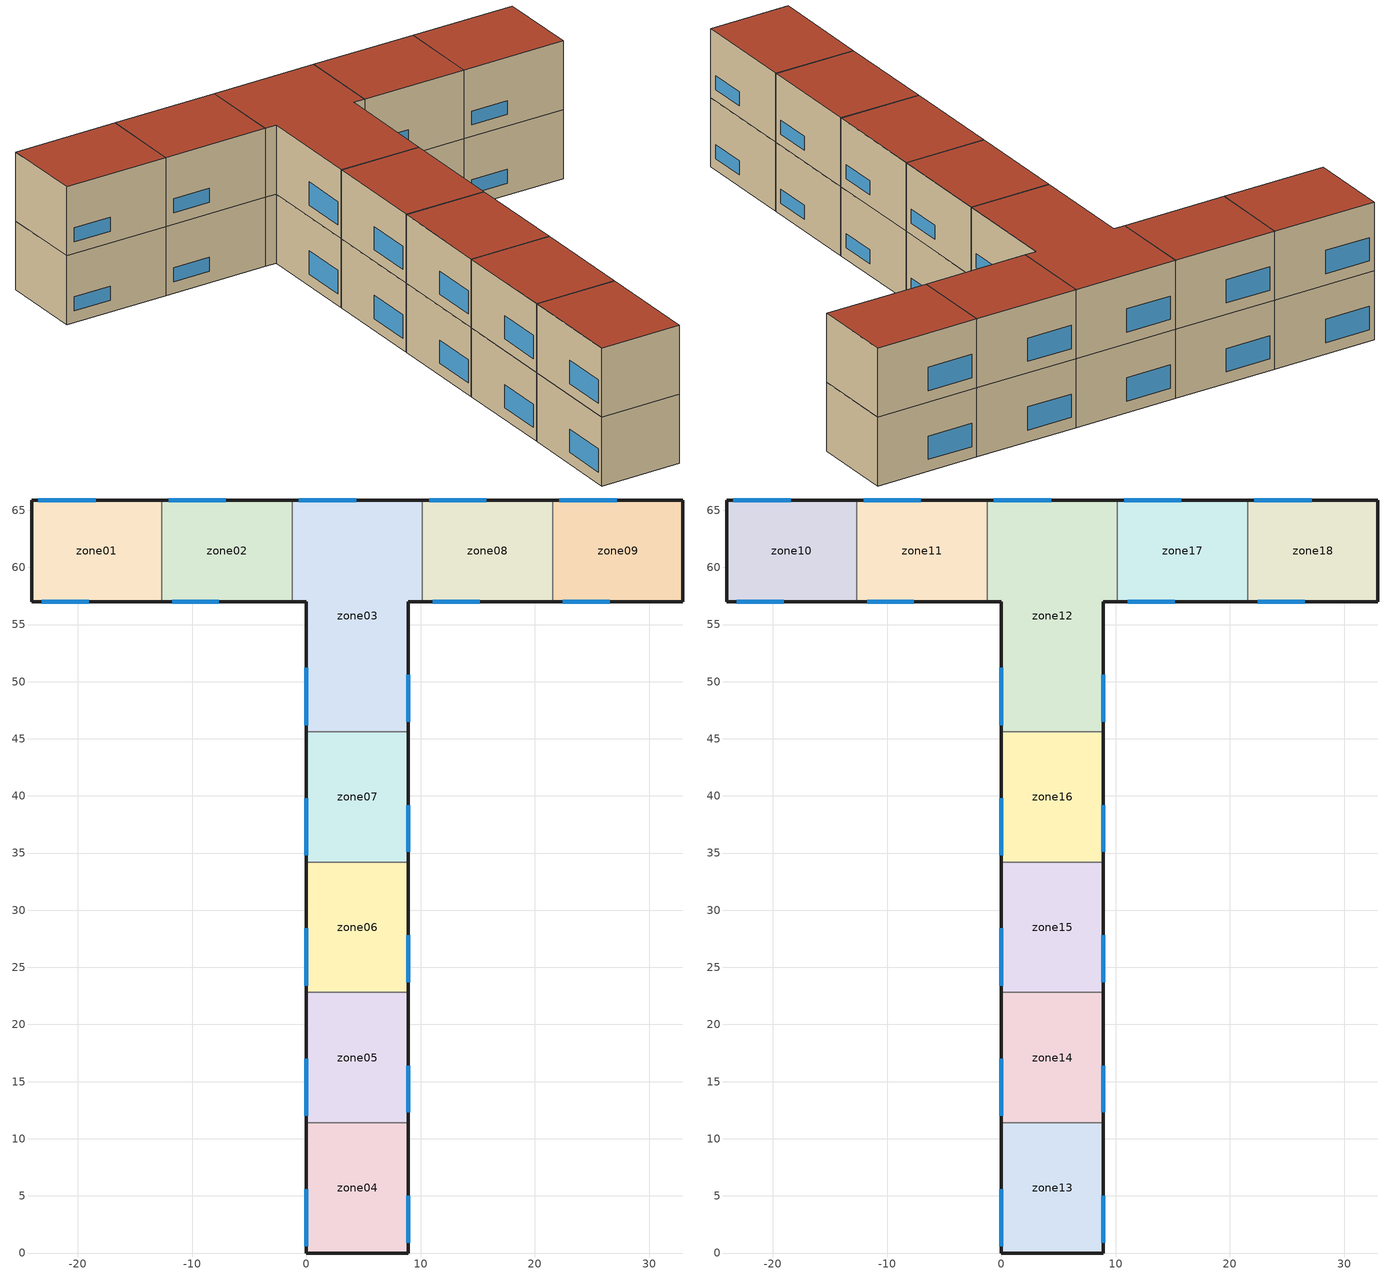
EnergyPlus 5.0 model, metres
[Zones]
zone01
 floor ground (GROUND_FLOOR): -24.05,65.9 -12.65,65.9 -12.65,57 -24.05,57 z0
 wall outside (EXT_WALL): -12.65,65.9 -24.05,65.9 -24.05,57 -12.65,57 z0:7.4
 wall to zone02 (ADJ_WALL): -12.65,57 -12.65,65.9 z0:7.4
 window (EXT_WINDOW1): -23.15,57 -19.05,57 z1.25:2.75; -18.45,65.9 -23.45,65.9 z1.25:3.75
 ceiling to zone10 (ADJ_CEILING): -24.05,57 -12.65,57 -12.65,65.9 -24.05,65.9 z7.4
zone02
 floor ground (GROUND_FLOOR): -12.65,65.9 -1.25,65.9 -1.25,57 -12.65,57 z0
 wall outside (EXT_WALL): -1.25,65.9 -12.65,65.9 / -12.65,57 -1.25,57 z0:7.4
 wall to zone03 (ADJ_WALL): -1.25,57 -1.25,65.9 z0:7.4
 wall to zone01 (ADJ_WALL): -12.65,65.9 -12.65,57 z0:7.4
 window (EXT_WINDOW1): -11.75,57 -7.65,57 z1.25:2.75; -7.05,65.9 -12.05,65.9 z1.25:3.75
 ceiling to zone11 (ADJ_CEILING): -12.65,57 -1.25,57 -1.25,65.9 -12.65,65.9 z7.4
zone03
 floor ground (GROUND_FLOOR): 0,57 -1.25,57 -1.25,65.9 10.15,65.9 10.15,57 8.9,57 8.9,45.6 0,45.6 z0
 wall outside (EXT_WALL): 10.15,65.9 -1.25,65.9 / -1.25,57 0,57 0,45.6 / 8.9,45.6 8.9,57 10.15,57 z0:7.4
 wall to zone08 (ADJ_WALL): 10.15,57 10.15,65.9 z0:7.4
 wall to zone02 (ADJ_WALL): -1.25,65.9 -1.25,57 z0:7.4
 wall to zone07 (ADJ_WALL): 0,45.6 8.9,45.6 z0:7.4
 window (EXT_WINDOW1): 4.35,65.9 -0.65,65.9 / 0,51.2 0,46.2 z1.25:3.75; 8.9,46.5 8.9,50.6 z1.25:2.75
 ceiling to zone12 (ADJ_CEILING): 0,45.6 8.9,45.6 8.9,57 10.15,57 10.15,65.9 -1.25,65.9 -1.25,57 0,57 z7.4
zone04
 floor ground (GROUND_FLOOR): 0,11.4 8.9,11.4 8.9,0 0,0 z0
 wall outside (EXT_WALL): 0,11.4 0,0 8.9,0 8.9,11.4 z0:7.4
 wall to zone05 (ADJ_WALL): 8.9,11.4 0,11.4 z0:7.4
 window (EXT_WINDOW1): 8.9,0.9 8.9,5 z1.25:2.75; 0,5.6 0,0.6 z1.25:3.75
 ceiling to zone13 (ADJ_CEILING): 0,0 8.9,0 8.9,11.4 0,11.4 z7.4
zone05
 floor ground (GROUND_FLOOR): 0,22.8 8.9,22.8 8.9,11.4 0,11.4 z0
 wall outside (EXT_WALL): 8.9,11.4 8.9,22.8 / 0,22.8 0,11.4 z0:7.4
 wall to zone06 (ADJ_WALL): 8.9,22.8 0,22.8 z0:7.4
 wall to zone04 (ADJ_WALL): 0,11.4 8.9,11.4 z0:7.4
 window (EXT_WINDOW1): 8.9,12.3 8.9,16.4 z1.25:2.75; 0,17 0,12 z1.25:3.75
 ceiling to zone14 (ADJ_CEILING): 0,11.4 8.9,11.4 8.9,22.8 0,22.8 z7.4
zone06
 floor ground (GROUND_FLOOR): 0,34.2 8.9,34.2 8.9,22.8 0,22.8 z0
 wall outside (EXT_WALL): 8.9,22.8 8.9,34.2 / 0,34.2 0,22.8 z0:7.4
 wall to zone07 (ADJ_WALL): 8.9,34.2 0,34.2 z0:7.4
 wall to zone05 (ADJ_WALL): 0,22.8 8.9,22.8 z0:7.4
 window (EXT_WINDOW1): 8.9,23.7 8.9,27.8 z1.25:2.75; 0,28.4 0,23.4 z1.25:3.75
 ceiling to zone15 (ADJ_CEILING): 0,22.8 8.9,22.8 8.9,34.2 0,34.2 z7.4
zone07
 floor ground (GROUND_FLOOR): 0,45.6 8.9,45.6 8.9,34.2 0,34.2 z0
 wall outside (EXT_WALL): 8.9,34.2 8.9,45.6 / 0,45.6 0,34.2 z0:7.4
 wall to zone03 (ADJ_WALL): 8.9,45.6 0,45.6 z0:7.4
 wall to zone06 (ADJ_WALL): 0,34.2 8.9,34.2 z0:7.4
 window (EXT_WINDOW1): 8.9,35.1 8.9,39.2 z1.25:2.75; 0,39.8 0,34.8 z1.25:3.75
 ceiling to zone16 (ADJ_CEILING): 0,34.2 8.9,34.2 8.9,45.6 0,45.6 z7.4
zone08
 floor ground (GROUND_FLOOR): 10.15,65.9 21.55,65.9 21.55,57 10.15,57 z0
 wall outside (EXT_WALL): 21.55,65.9 10.15,65.9 / 10.15,57 21.55,57 z0:7.4
 wall to zone09 (ADJ_WALL): 21.55,57 21.55,65.9 z0:7.4
 wall to zone03 (ADJ_WALL): 10.15,65.9 10.15,57 z0:7.4
 window (EXT_WINDOW1): 11.05,57 15.15,57 z1.25:2.75; 15.75,65.9 10.75,65.9 z1.25:3.75
 ceiling to zone17 (ADJ_CEILING): 10.15,57 21.55,57 21.55,65.9 10.15,65.9 z7.4
zone09
 floor ground (GROUND_FLOOR): 21.55,65.9 32.95,65.9 32.95,57 21.55,57 z0
 wall outside (EXT_WALL): 21.55,57 32.95,57 32.95,65.9 21.55,65.9 z0:7.4
 wall to zone08 (ADJ_WALL): 21.55,65.9 21.55,57 z0:7.4
 window (EXT_WINDOW1): 22.45,57 26.55,57 z1.25:2.75; 27.15,65.9 22.15,65.9 z1.25:3.75
 ceiling to zone18 (ADJ_CEILING): 21.55,57 32.95,57 32.95,65.9 21.55,65.9 z7.4
zone10
 floor to zone01 (ADJ_CEILING): -24.05,65.9 -12.65,65.9 -12.65,57 -24.05,57 z7.4
 wall outside (EXT_WALL): -12.65,65.9 -24.05,65.9 -24.05,57 -12.65,57 z7.4:14.8
 wall to zone11 (ADJ_WALL): -12.65,57 -12.65,65.9 z7.4:14.8
 window (EXT_WINDOW1): -23.15,57 -19.05,57 z8.65:10.15; -18.45,65.9 -23.45,65.9 z8.65:11.15
 roof outside (EXT_ROOF): -24.05,57 -12.65,57 -12.65,65.9 -24.05,65.9 z14.8
zone11
 floor to zone02 (ADJ_CEILING): -12.65,65.9 -1.25,65.9 -1.25,57 -12.65,57 z7.4
 wall outside (EXT_WALL): -1.25,65.9 -12.65,65.9 / -12.65,57 -1.25,57 z7.4:14.8
 wall to zone12 (ADJ_WALL): -1.25,57 -1.25,65.9 z7.4:14.8
 wall to zone10 (ADJ_WALL): -12.65,65.9 -12.65,57 z7.4:14.8
 window (EXT_WINDOW1): -11.75,57 -7.65,57 z8.65:10.15; -7.05,65.9 -12.05,65.9 z8.65:11.15
 roof outside (EXT_ROOF): -12.65,57 -1.25,57 -1.25,65.9 -12.65,65.9 z14.8
zone12
 floor to zone03 (ADJ_CEILING): 0,57 -1.25,57 -1.25,65.9 10.15,65.9 10.15,57 8.9,57 8.9,45.6 0,45.6 z7.4
 wall outside (EXT_WALL): 10.15,65.9 -1.25,65.9 / -1.25,57 0,57 0,45.6 / 8.9,45.6 8.9,57 10.15,57 z7.4:14.8
 wall to zone17 (ADJ_WALL): 10.15,57 10.15,65.9 z7.4:14.8
 wall to zone11 (ADJ_WALL): -1.25,65.9 -1.25,57 z7.4:14.8
 wall to zone16 (ADJ_WALL): 0,45.6 8.9,45.6 z7.4:14.8
 window (EXT_WINDOW1): 4.35,65.9 -0.65,65.9 / 0,51.2 0,46.2 z8.65:11.15; 8.9,46.5 8.9,50.6 z8.65:10.15
 roof outside (EXT_ROOF): 0,45.6 8.9,45.6 8.9,57 10.15,57 10.15,65.9 -1.25,65.9 -1.25,57 0,57 z14.8
zone13
 floor to zone04 (ADJ_CEILING): 0,11.4 8.9,11.4 8.9,0 0,0 z7.4
 wall outside (EXT_WALL): 0,11.4 0,0 8.9,0 8.9,11.4 z7.4:14.8
 wall to zone14 (ADJ_WALL): 8.9,11.4 0,11.4 z7.4:14.8
 window (EXT_WINDOW1): 8.9,0.9 8.9,5 z8.65:10.15; 0,5.6 0,0.6 z8.65:11.15
 roof outside (EXT_ROOF): 0,0 8.9,0 8.9,11.4 0,11.4 z14.8
zone14
 floor to zone05 (ADJ_CEILING): 0,22.8 8.9,22.8 8.9,11.4 0,11.4 z7.4
 wall outside (EXT_WALL): 8.9,11.4 8.9,22.8 / 0,22.8 0,11.4 z7.4:14.8
 wall to zone15 (ADJ_WALL): 8.9,22.8 0,22.8 z7.4:14.8
 wall to zone13 (ADJ_WALL): 0,11.4 8.9,11.4 z7.4:14.8
 window (EXT_WINDOW1): 8.9,12.3 8.9,16.4 z8.65:10.15; 0,17 0,12 z8.65:11.15
 roof outside (EXT_ROOF): 0,11.4 8.9,11.4 8.9,22.8 0,22.8 z14.8
zone15
 floor to zone06 (ADJ_CEILING): 0,34.2 8.9,34.2 8.9,22.8 0,22.8 z7.4
 wall outside (EXT_WALL): 8.9,22.8 8.9,34.2 / 0,34.2 0,22.8 z7.4:14.8
 wall to zone16 (ADJ_WALL): 8.9,34.2 0,34.2 z7.4:14.8
 wall to zone14 (ADJ_WALL): 0,22.8 8.9,22.8 z7.4:14.8
 window (EXT_WINDOW1): 8.9,23.7 8.9,27.8 z8.65:10.15; 0,28.4 0,23.4 z8.65:11.15
 roof outside (EXT_ROOF): 0,22.8 8.9,22.8 8.9,34.2 0,34.2 z14.8
zone16
 floor to zone07 (ADJ_CEILING): 0,45.6 8.9,45.6 8.9,34.2 0,34.2 z7.4
 wall outside (EXT_WALL): 8.9,34.2 8.9,45.6 / 0,45.6 0,34.2 z7.4:14.8
 wall to zone12 (ADJ_WALL): 8.9,45.6 0,45.6 z7.4:14.8
 wall to zone15 (ADJ_WALL): 0,34.2 8.9,34.2 z7.4:14.8
 window (EXT_WINDOW1): 8.9,35.1 8.9,39.2 z8.65:10.15; 0,39.8 0,34.8 z8.65:11.15
 roof outside (EXT_ROOF): 0,34.2 8.9,34.2 8.9,45.6 0,45.6 z14.8
zone17
 floor to zone08 (ADJ_CEILING): 10.15,65.9 21.55,65.9 21.55,57 10.15,57 z7.4
 wall outside (EXT_WALL): 21.55,65.9 10.15,65.9 / 10.15,57 21.55,57 z7.4:14.8
 wall to zone18 (ADJ_WALL): 21.55,57 21.55,65.9 z7.4:14.8
 wall to zone12 (ADJ_WALL): 10.15,65.9 10.15,57 z7.4:14.8
 window (EXT_WINDOW1): 11.05,57 15.15,57 z8.65:10.15; 15.75,65.9 10.75,65.9 z8.65:11.15
 roof outside (EXT_ROOF): 10.15,57 21.55,57 21.55,65.9 10.15,65.9 z14.8
zone18
 floor to zone09 (ADJ_CEILING): 21.55,65.9 32.95,65.9 32.95,57 21.55,57 z7.4
 wall outside (EXT_WALL): 21.55,57 32.95,57 32.95,65.9 21.55,65.9 z7.4:14.8
 wall to zone17 (ADJ_WALL): 21.55,65.9 21.55,57 z7.4:14.8
 window (EXT_WINDOW1): 22.45,57 26.55,57 z8.65:10.15; 27.15,65.9 22.15,65.9 z8.65:11.15
 roof outside (EXT_ROOF): 21.55,57 32.95,57 32.95,65.9 21.55,65.9 z14.8
[Building]
zone03: North Axis {deg}=0; Terrain=City; Loads Convergence Tolerance Value=0; Temperature Convergence Tolerance Value {deltaC}=0; Solar Distribution=FullInteriorAndExterior; Maximum Number of Warmup Days=0
[Site:Location]
not used: Latitude {deg}=0; Longitude {deg}=0; Time Zone {hr}=0; Elevation {m}=0
[Construction]
GROUND_FLOOR; EXT_WALL; EXT_ROOF; ADJ_WALL; ADJ_CEILING; EXT_WINDOW1: 
[WindowProperty:ShadingControl]
ESHADE=0; ISHADE=INPUT 1*MAX_ISHADE : SHADECNTRL=ISHADE_INTERNAL
[SurfaceProperty:OtherSideCoefficients]
BOUNDARY=IDENTICAL; BOUNDARY=INPUT 1*TBOUNDARY; BOUNDARY=INPUT 1*TBOUNDARY_2; BOUNDARY=INPUT 1*TBOUNDARY_3; BOUNDARY=INPUT 1*TGROUND; BOUNDARY=20; BOUNDARY=15
[Zone]
zone01; zone02; zone03; zone04; zone05; zone06; zone07; zone08; zone09; zone10; zone11; zone12; zone13; zone14; zone15; zone16; zone17; zone18: 0, 0, 0, 0, , 1
